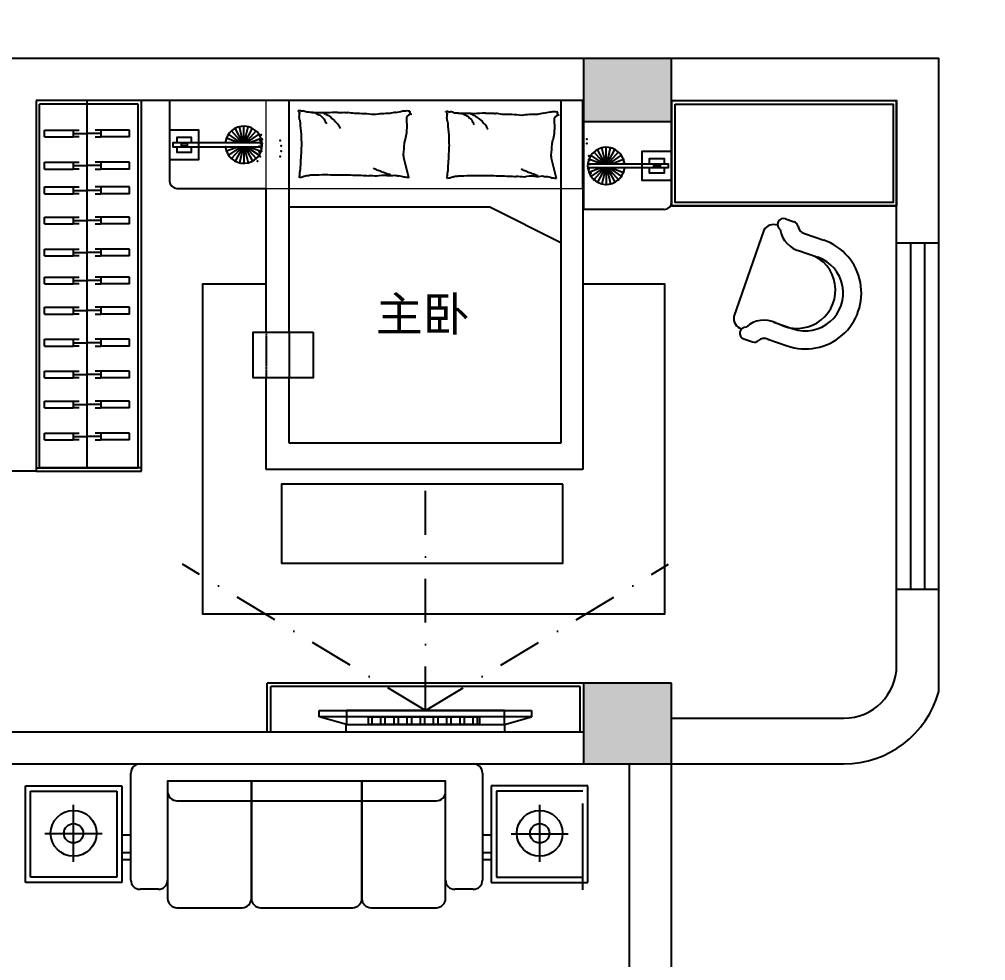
# Model space of a CAD drawing. Header units: millimetres. Extents: x 39175 to 431497, y 45587 to 68580.
# Drawn here: x 388501 to 393998, y 58258 to 63615 of the extents above; entities that cross this region are included whole.
import ezdxf
from ezdxf.enums import TextEntityAlignment as Align

# ---------------------------------------------------------------- set-up
doc = ezdxf.new("R2010")
doc.units = ezdxf.units.MM
for name, pattern in [('DASH', [0.35, 0.25, -0.1]), ('DASHDOT', [1, 0.5, -0.25, 0, -0.25]), ('HIDDEN2', [0.1875, 0.125, -0.0625])]:
    doc.linetypes.add(name, pattern=pattern)
for name, color, linetype in [('016-P平面家具', 51, 'Continuous'), ('COLUMN', 7, 'Continuous'), ('FU', 3, 'Continuous'), ('FUR', 2, 'Continuous'), ('墙体', 7, 'Continuous'), ('阿拉1', 8, 'Continuous')]:
    doc.layers.add(name, color=color, linetype=linetype)
doc.layers.add('fur家具', color=4, linetype='Continuous', lineweight=18)
doc.styles.add('ar', font='arial.ttf')
doc.styles.get("Standard").update_dxf_attribs({"font": ''})
doc.styles.get('Standard').set_extended_font_data('NSimSun')
doc.dimstyles.new('ISO-25', dxfattribs={"dimtxt": 220, "dimasz": 50, "dimexe": 50, "dimexo": 0.625, "dimtad": 2, "dimdec": 0, "dimtxsty": 'Standard', "dimblk": 'ARCHTICK', "dimcen": 2.5, "dimdle": 50, "dimclrd": 251, "dimclre": 251, "dimclrt": 51, "dimadec": 0, "dimazin": 0, "dimtfac": 1, "dimtdec": 0, "dimtix": 1, "dimtmove": 2, "dimatfit": 3, "dimfxl": 500, "dimfxlon": 1, "dimarcsym": 0})

# ---------------------------------------------------------------- blocks, each defined once
blk = doc.blocks.new('_ArchTick')
at = {"color": 0, "linetype": 'ByBlock', "const_width": 0.15}
blk.add_lwpolyline([(-0.5, -0.5), (0.5, 0.5)], dxfattribs=at)
blk = doc.blocks.new('*D155')
at = {"color": 251, "lineweight": -2, "transparency": 16777216}
for p, q in [((395287.4, 54567.9), (395287.4, 59427.9)), ((394787.4, 59377.9), (395337.4, 59377.9)), ((394787.4, 54617.9), (395337.4, 54617.9))]:
    blk.add_line(p, q, dxfattribs=at)
at = {"layer": 'Defpoints', "color": 0, "transparency": 16777216}
for p in [(392211.4, 59377.9), (395287.4, 59377.9), (391701.4, 54617.9)]:
    blk.add_point(p, dxfattribs=at)
at = {"color": 251, "lineweight": -2, "transparency": 16777216, "xscale": 50, "yscale": 50, "zscale": 50}
for p, rotation in [((395287.4, 59377.9), 90), ((395287.4, 54617.9), 270)]:
    blk.add_blockref('_ArchTick', p, dxfattribs=dict(at, rotation=rotation))
at = {"color": 51, "transparency": 16777216, "insert": (395398, 56997.9), "char_height": 220, "attachment_point": 5, "rotation": 90}
blk.add_mtext('4760', dxfattribs=at)
blk = doc.blocks.new('*D156')
at = {"color": 251, "lineweight": -2, "transparency": 16777216}
for p, q in [((395287.4, 59557.9), (395287.4, 59607.9)), ((394787.4, 59557.9), (395337.4, 59557.9)), ((395287.4, 59557.9), (395287.4, 59377.9)), ((394787.4, 59377.9), (395337.4, 59377.9)), ((395287.4, 59377.9), (395287.4, 59327.9))]:
    blk.add_line(p, q, dxfattribs=at)
at = {"layer": 'Defpoints', "color": 0, "transparency": 16777216}
for p in [(391711.4, 59557.9), (392211.4, 59377.9), (395287.4, 59377.9)]:
    blk.add_point(p, dxfattribs=at)
at = {"color": 251, "lineweight": -2, "transparency": 16777216, "xscale": 50, "yscale": 50, "zscale": 50}
for p, rotation in [((395287.4, 59557.9), 270), ((395287.4, 59377.9), 90)]:
    blk.add_blockref('_ArchTick', p, dxfattribs=dict(at, rotation=rotation))
at = {"color": 51, "transparency": 16777216, "insert": (395398, 59467.9), "char_height": 220, "attachment_point": 5, "rotation": 90}
blk.add_mtext('180', dxfattribs=at)
blk = doc.blocks.new('*D157')
at = {"color": 251, "lineweight": -2, "transparency": 16777216}
for p, q in [((395047.4, 59507.9), (395047.4, 63202.9)), ((394547.4, 63152.9), (395097.4, 63152.9)), ((394547.4, 59557.9), (395097.4, 59557.9))]:
    blk.add_line(p, q, dxfattribs=at)
at = {"layer": 'Defpoints', "color": 0, "transparency": 16777216}
for p in [(391711.4, 63152.9), (395047.4, 63152.9), (391711.4, 59557.9)]:
    blk.add_point(p, dxfattribs=at)
at = {"color": 251, "lineweight": -2, "transparency": 16777216, "xscale": 50, "yscale": 50, "zscale": 50}
for p, rotation in [((395047.4, 63152.9), 90), ((395047.4, 59557.9), 270)]:
    blk.add_blockref('_ArchTick', p, dxfattribs=dict(at, rotation=rotation))
at = {"color": 51, "transparency": 16777216, "insert": (395158, 61355.4), "char_height": 220, "attachment_point": 5, "rotation": 90}
blk.add_mtext('3595', dxfattribs=at)
blk = doc.blocks.new('*D158')
at = {"color": 251, "lineweight": -2, "transparency": 16777216}
for p, q in [((395047.4, 63392.9), (395047.4, 63442.9)), ((394547.4, 63392.9), (395097.4, 63392.9)), ((395047.4, 63152.9), (395047.4, 63392.9)), ((394547.4, 63152.9), (395097.4, 63152.9)), ((395047.4, 63152.9), (395047.4, 63102.9))]:
    blk.add_line(p, q, dxfattribs=at)
at = {"layer": 'Defpoints', "color": 0, "transparency": 16777216}
for p in [(393731.4, 63392.9), (395047.4, 63392.9), (391711.4, 63152.9)]:
    blk.add_point(p, dxfattribs=at)
at = {"color": 251, "lineweight": -2, "transparency": 16777216, "xscale": 50, "yscale": 50, "zscale": 50}
for p, rotation in [((395047.4, 63392.9), 270), ((395047.4, 63152.9), 90)]:
    blk.add_blockref('_ArchTick', p, dxfattribs=dict(at, rotation=rotation))
at = {"color": 51, "transparency": 16777216, "insert": (395158, 63272.9), "char_height": 220, "attachment_point": 5, "rotation": 90}
blk.add_mtext('240', dxfattribs=at)
blk = doc.blocks.new('*D165')
at = {"color": 251, "lineweight": -2, "transparency": 16777216}
for p, q in [((388416.4, 64519.8), (388416.4, 65069.8)), ((388596.4, 64519.8), (388596.4, 65069.8)), ((388416.4, 65019.8), (388366.4, 65019.8)), ((388416.4, 65019.8), (388596.4, 65019.8)), ((388596.4, 65019.8), (388646.4, 65019.8))]:
    blk.add_line(p, q, dxfattribs=at)
at = {"layer": 'Defpoints', "color": 0, "transparency": 16777216}
for p in [(388596.4, 65019.8), (388596.4, 63152.9), (388416.4, 62667.9)]:
    blk.add_point(p, dxfattribs=at)
at = {"color": 251, "lineweight": -2, "transparency": 16777216, "xscale": 50, "yscale": 50, "zscale": 50}
blk.add_blockref('_ArchTick', (388416.4, 65019.8), dxfattribs=at)
at = {"color": 251, "lineweight": -2, "transparency": 16777216, "xscale": 50, "yscale": 50, "zscale": 50, "rotation": 180}
blk.add_blockref('_ArchTick', (388596.4, 65019.8), dxfattribs=at)
at = {"color": 51, "transparency": 16777216, "insert": (388506.4, 65130.4), "char_height": 220, "attachment_point": 5}
blk.add_mtext('180', dxfattribs=at)
blk = doc.blocks.new('*D166')
at = {"color": 251, "lineweight": -2, "transparency": 16777216}
for p, q in [((388596.4, 64519.8), (388596.4, 65069.8)), ((393491.4, 64519.8), (393491.4, 65069.8)), ((388546.4, 65019.8), (393541.4, 65019.8))]:
    blk.add_line(p, q, dxfattribs=at)
at = {"layer": 'Defpoints', "color": 0, "transparency": 16777216}
for p in [(393491.4, 65019.8), (388596.4, 63152.9), (393491.4, 63152.9)]:
    blk.add_point(p, dxfattribs=at)
at = {"color": 251, "lineweight": -2, "transparency": 16777216, "xscale": 50, "yscale": 50, "zscale": 50, "rotation": 180}
blk.add_blockref('_ArchTick', (388596.4, 65019.8), dxfattribs=at)
at = {"color": 251, "lineweight": -2, "transparency": 16777216, "xscale": 50, "yscale": 50, "zscale": 50}
blk.add_blockref('_ArchTick', (393491.4, 65019.8), dxfattribs=at)
at = {"color": 51, "transparency": 16777216, "insert": (391043.9, 65130.4), "char_height": 220, "attachment_point": 5}
blk.add_mtext('4895', dxfattribs=at)
blk = doc.blocks.new('*D167')
at = {"color": 251, "lineweight": -2, "transparency": 16777216}
for p, q in [((393491.4, 64519.8), (393491.4, 65069.8)), ((393731.4, 64519.8), (393731.4, 65069.8)), ((393491.4, 65019.8), (393441.4, 65019.8)), ((393491.4, 65019.8), (393731.4, 65019.8)), ((393731.4, 65019.8), (393781.4, 65019.8))]:
    blk.add_line(p, q, dxfattribs=at)
at = {"layer": 'Defpoints', "color": 0, "transparency": 16777216}
for p in [(393731.4, 65019.8), (393731.4, 63392.9), (393491.4, 63152.9)]:
    blk.add_point(p, dxfattribs=at)
at = {"color": 251, "lineweight": -2, "transparency": 16777216, "xscale": 50, "yscale": 50, "zscale": 50}
blk.add_blockref('_ArchTick', (393491.4, 65019.8), dxfattribs=at)
at = {"color": 251, "lineweight": -2, "transparency": 16777216, "xscale": 50, "yscale": 50, "zscale": 50, "rotation": 180}
blk.add_blockref('_ArchTick', (393731.4, 65019.8), dxfattribs=at)
at = {"color": 51, "transparency": 16777216, "insert": (393611.4, 65130.4), "char_height": 220, "attachment_point": 5}
blk.add_mtext('240', dxfattribs=at)
blk = doc.blocks.new('*D175')
at = {"color": 251, "lineweight": -2, "transparency": 16777216}
for p, q in [((395530.1, 53082.9), (395530.1, 63442.9)), ((395030.1, 63392.9), (395580.1, 63392.9)), ((395030.1, 53132.9), (395580.1, 53132.9))]:
    blk.add_line(p, q, dxfattribs=at)
at = {"layer": 'Defpoints', "color": 0, "transparency": 16777216}
for p in [(388351.4, 63392.9), (395530.1, 63392.9), (388351.4, 53132.9)]:
    blk.add_point(p, dxfattribs=at)
at = {"color": 251, "lineweight": -2, "transparency": 16777216, "xscale": 50, "yscale": 50, "zscale": 50}
for p, rotation in [((395530.1, 63392.9), 90), ((395530.1, 53132.9), 270)]:
    blk.add_blockref('_ArchTick', p, dxfattribs=dict(at, rotation=rotation))
at = {"color": 51, "transparency": 16777216, "insert": (395640.7, 58262.9), "char_height": 220, "attachment_point": 5, "rotation": 90}
blk.add_mtext('10260', dxfattribs=at)
blk = doc.blocks.new('*D148')
at = {"color": 251, "lineweight": -2, "transparency": 16777216}
for p, q in [((374821.4, 65009.6), (374821.4, 65559.6)), ((393731.4, 65009.6), (393731.4, 65559.6)), ((374771.4, 65509.6), (393781.4, 65509.6))]:
    blk.add_line(p, q, dxfattribs=at)
at = {"layer": 'Defpoints', "color": 0, "transparency": 16777216}
for p in [(393731.4, 65509.6), (374821.4, 63392.9), (393731.4, 63392.9)]:
    blk.add_point(p, dxfattribs=at)
at = {"color": 251, "lineweight": -2, "transparency": 16777216, "xscale": 50, "yscale": 50, "zscale": 50, "rotation": 180}
blk.add_blockref('_ArchTick', (374821.4, 65509.6), dxfattribs=at)
at = {"color": 251, "lineweight": -2, "transparency": 16777216, "xscale": 50, "yscale": 50, "zscale": 50}
blk.add_blockref('_ArchTick', (393731.4, 65509.6), dxfattribs=at)
at = {"color": 51, "transparency": 16777216, "insert": (384276.4, 65620.3), "char_height": 220, "attachment_point": 5}
blk.add_mtext('18910', dxfattribs=at)
blk = doc.blocks.new('tery')
at = {"color": 250}
for p, q in [((445501.7, 189114.4), (445540.6, 189114.4)), ((445501.7, 189114.4), (445501.7, 188951.7)), ((445540.6, 189114.4), (445540.6, 188951.7)), ((445501.7, 188631), (445501.7, 188793.7)), ((445540.6, 188631), (445540.6, 188793.7)), ((445501.7, 188631), (445540.6, 188631))]:
    blk.add_line(p, q, dxfattribs=at)
at = {"color": 51}
for p, q in [((445540.6, 188951.7), (445501.7, 188951.7)), ((445501.7, 188918), (445501.7, 188951.7)), ((445521.2, 188951.7), (445521.2, 188872.7)), ((445540.6, 188951.7), (445540.6, 188918)), ((445501.7, 188827.4), (445501.7, 188793.7)), ((445521.2, 188793.7), (445521.2, 188872.7)), ((445540.6, 188793.7), (445540.6, 188827.4)), ((445540.6, 188793.7), (445501.7, 188793.7))]:
    blk.add_line(p, q, dxfattribs=at)
blk = doc.blocks.new('serg sze')
at = {"color": 51}
for p, q in [((369700.8, 63152.9), (369150.9, 63152.9)), ((371500.8, 62652.9), (371500.8, 63152.9))]:
    blk.add_line(p, q, dxfattribs=at)
blk.add_lwpolyline([(369150.9, 62984.5), (369150.9, 62817.8), (369317.5, 62817.8), (369317.5, 62984.5)], close=True, dxfattribs=at)
blk.add_lwpolyline([(369677.6, 62912.3), (369169.5, 62912.3), (369169.5, 62890), (369677.6, 62890)], dxfattribs=at)
blk.add_arc((369572.6, 62901.1), 105.6, 186.0423, 173.9577, dxfattribs=at)
for p in [(369467.9, 62913.9), (369467.9, 62888.4), (369473.9, 62938.6), (369473.9, 62863.7), (369485.8, 62841.2), (369659.5, 62860), (369502.6, 62822.1), (369523.6, 62807.7), (369547.4, 62798.7), (369572.6, 62795.6), (369597.9, 62798.7), (369621.7, 62807.7), (369642.6, 62822.1), (369651.2, 62807.6)]:
    blk.add_point(p, dxfattribs=at)
at = {"layer": 'COLUMN', "color": 51}
for p, q in [((369150.9, 63152.9), (369150.9, 62694.6)), ((369192.5, 62652.9), (369700.8, 62652.9)), ((369700.8, 61834.7), (369700.8, 62652.9)), ((371500.8, 62652.9), (371500.8, 61052.9)), ((369700.8, 61052.9), (369700.8, 61575.4)), ((371500.8, 61052.9), (369700.8, 61052.9))]:
    blk.add_line(p, q, dxfattribs=at)
at = {"layer": 'COLUMN', "color": 250}
for p, q in [((369830.8, 61834.7), (369830.8, 63152.9)), ((371375.3, 63152.9), (371375.3, 61202.9)), ((369569.9, 62912.3), (369547.4, 63003.6)), ((369572.6, 62912.3), (369572.6, 63006.7)), ((369575.4, 62912.3), (369597.9, 63003.6)), ((369556.5, 62912.3), (369485.8, 62961.1)), ((369562.8, 62912.3), (369502.6, 62980.2)), ((369566.8, 62912.3), (369523.6, 62994.6)), ((369578.5, 62912.3), (369621.7, 62994.6)), ((369582.5, 62912.3), (369642.6, 62980.2)), ((369588.7, 62912.3), (369659.5, 62961.1)), ((369467.9, 62913.9), (369481.1, 62912.3)), ((369467.9, 62888.4), (369481.1, 62890)), ((369543.3, 62912.3), (369473.9, 62938.6)), ((369543.3, 62890), (369473.9, 62863.7)), ((369556.5, 62890), (369485.8, 62841.2)), ((369562.8, 62890), (369502.6, 62822.1)), ((369566.8, 62890), (369523.6, 62807.7)), ((369569.9, 62890), (369547.4, 62798.7)), ((369572.6, 62890), (369572.6, 62795.6)), ((369575.4, 62890), (369597.9, 62798.7)), ((369578.5, 62890), (369621.7, 62807.7)), ((369582.5, 62890), (369642.6, 62822.1)), ((369588.7, 62890), (369659.5, 62841.2)), ((369588.7, 62890), (369659.5, 62841.2)), ((369601.9, 62912.3), (369671.3, 62938.6)), ((369601.9, 62890), (369671.3, 62863.7)), ((369656.8, 62892.8), (369672.7, 62894.8)), ((369664.1, 62931.1), (369677.4, 62932.7)), ((369664.1, 62908.9), (369677.4, 62907.3)), ((369656.8, 62866.2), (369672.7, 62864.2)), ((370503.5, 62744.6), (370482.9, 62827.2)), ((371343.1, 62739.9), (371322.5, 62822.5)), ((370511, 62714.6), (370503.5, 62744.6)), ((371350.6, 62709.9), (371343.1, 62739.9)), ((369830.8, 62547.6), (370971.9, 62547.6)), ((370971.9, 62547.6), (371375.3, 62345.3)), ((369830.8, 61834.7), (369830.8, 61575.4)), ((369830.8, 61202.9), (369830.8, 61575.4)), ((371375.3, 61202.9), (369830.8, 61202.9))]:
    blk.add_line(p, q, dxfattribs=at)
for points in [[(369275.9, 62912.3), (369275.9, 62942.8), (369192.5, 62942.8), (369192.5, 62912.3)], [(369192.5, 62890), (369192.5, 62859.5), (369275.9, 62859.5), (369275.9, 62890)], [(371500.8, 62109.5), (371966.5, 62109.5), (371966.5, 60229.8), (369338.8, 60229.8), (369338.8, 62109.5), (369700.8, 62109.5)]]:
    blk.add_lwpolyline(points, dxfattribs=at)
for points in [[(369216.8, 62906.7), (369216.8, 62895.6), (369252.2, 62895.6), (369252.2, 62906.7)], [(369966.9, 61834.7), (369966.9, 61575.4), (369625.4, 61575.4), (369625.4, 61834.7)], [(371387.5, 60969.4), (369787.5, 60969.4), (369787.5, 60519.4), (371387.5, 60519.4)]]:
    blk.add_lwpolyline(points, close=True, dxfattribs=at)
for centre, radius, start, end in [((369880.7, 63096.8), 3.42, 291.7883, 340.436), ((369882.4, 63091.4), 2.32, 340.436, 101.8931), ((369882, 63120.7), 25.1, 274.3025, 291.7883), ((369888.6, 63092.2), 4.28, 201.9904, 281.8931), ((369857.1, 63071.8), 32.8, 338.579, 8.1335), ((369647, 63008.2), 246, 8.1335, 12.1095), ((369904, 63082.3), 15.6, 158.579, 201.9904), ((369906.1, 63122.2), 28.9, 239.3487, 274.3025), ((369903.3, 63039.7), 53.9, 59.3487, 84.7408), ((369903.5, 62265.8), 820.8, 84.7408, 88.0921), ((369969.3, 63183.4), 99.2, 254.0648, 274.2159), ((370035, 63164.6), 99.2, 233.9136, 254.0648), ((369993.7, 61588.9), 1494.3, 88.0921, 90.5757), ((370087.9, 63127.8), 99.2, 216.1766, 233.9136), ((370131.2, 63290.4), 234, 242.7604, 249.1397), ((370116.6, 62212.2), 873.2, 90.5757, 94.8018), ((370095.5, 63131.9), 76.8, 231.6114, 242.7604), ((370331.5, 63346.2), 391.6, 226.1885, 231.6114), ((370120.6, 63374.8), 289.7, 267.4614, 274.8018), ((370171.8, 63236.1), 152.4, 259.8101, 267.4614), ((370108.9, 62557.6), 529.3, 79.8101, 83.9133), ((370202.6, 62029.5), 1049, 83.9133, 90), ((370403.5, 62395.8), 682.7, 90, 97.5469), ((370469.2, 62845.4), 242.2, 97.5469, 105.744), ((370392.7, 63387), 304.8, 278.4372, 285.744), ((370475.4, 63254.8), 161.1, 270, 278.4372), ((370528.5, 63040.8), 34.2, 94.4002, 153.4195), ((370989.9, 63056.4), 491.8, 180, 186.2324), ((370516.7, 63184), 90.4, 258.7276, 270), ((370528.4, 63087.8), 13.1, 153.4195, 258.7276), ((370720.3, 63092.1), 3.42, 291.7883, 340.436), ((370722, 63086.7), 2.32, 340.436, 101.8931), ((370721.6, 63116), 25.1, 274.3025, 291.7883), ((370728.2, 63087.5), 4.28, 201.9904, 281.8931), ((370696.7, 63067.1), 32.8, 338.579, 8.1335), ((370486.6, 63003.6), 246, 8.1335, 12.1095), ((370743.6, 63077.6), 15.6, 158.579, 201.9904), ((370745.7, 63117.5), 28.9, 239.3487, 274.3025), ((370742.9, 63035.1), 53.9, 59.3487, 84.7408), ((370743, 62261.1), 820.8, 84.7408, 88.0921), ((370808.9, 63178.7), 99.2, 254.0648, 274.2159), ((370874.6, 63160), 99.2, 233.9136, 254.0648), ((370833.3, 61584.3), 1494.3, 88.0921, 90.5757), ((370927.4, 63123.1), 99.2, 216.1766, 233.9136), ((370970.7, 63285.7), 234, 242.7604, 249.1397), ((370956.1, 62207.6), 873.2, 90.5757, 94.8018), ((370935.1, 63127.2), 76.8, 231.6114, 242.7604), ((371171.1, 63341.5), 391.6, 226.1885, 231.6114), ((370960.2, 63370.1), 289.7, 267.4614, 274.8018), ((371011.4, 63231.4), 152.4, 259.8101, 267.4614), ((370948.5, 62552.9), 529.3, 79.8101, 83.9133), ((371042.2, 62024.8), 1049, 83.9133, 90), ((371243.1, 62391.1), 682.7, 90, 97.5469), ((371308.8, 62840.7), 242.2, 97.5469, 105.744), ((371232.3, 63382.3), 304.8, 278.4372, 285.744), ((371314.9, 63250.1), 161.1, 270, 278.4372), ((371368.1, 63036.1), 34.2, 94.4002, 153.4195), ((371829.5, 63051.7), 491.8, 180, 186.2324), ((371356.3, 63179.4), 90.4, 258.7276, 270), ((371368, 63083.1), 13.1, 153.4195, 258.7276), ((370087.1, 63069.6), 198.3, 187.6809, 192.1095), ((370804.7, 63081.6), 913.1, 183.3687, 187.6809), ((370123.5, 63079), 99.2, 198.4397, 216.1766), ((370263.2, 63181.1), 225.2, 219.0349, 226.1885), ((370150.7, 63042), 49.3, 208.3168, 219.0349), ((370296.7, 63089.1), 200.2, 203.0028, 208.3168), ((370702, 62968.7), 204, 170.3156, 180), ((370926.7, 63064.9), 198.3, 187.6809, 192.1095), ((371644.3, 63076.9), 913.1, 183.3687, 187.6809), ((370963.1, 63074.3), 99.2, 198.4397, 216.1766), ((371102.8, 63176.4), 225.2, 219.0349, 226.1885), ((370990.3, 63037.3), 49.3, 208.3168, 219.0349), ((371136.3, 63084.5), 200.2, 203.0028, 208.3168), ((371541.6, 62964), 204, 170.3156, 180), ((370578.3, 62940.2), 678.7, 178.3669, 183.3687), ((371360.2, 62782.3), 882, 167.8016, 170.3156), ((371417.9, 62935.5), 678.7, 178.3669, 183.3687), ((372199.7, 62777.6), 882, 167.8016, 170.3156), ((371264, 62827.6), 1365.2, 176.945, 178.3669), ((369828.6, 62938.5), 658.8, 351.9949, 357.3351), ((370176.7, 62974.9), 317.1, 347.8016, 351.9949), ((372103.6, 62822.9), 1365.2, 176.945, 178.3669), ((370668.1, 62933.8), 658.8, 351.9949, 357.3351), ((371016.3, 62970.2), 317.1, 347.8016, 351.9949), ((383509.4, 62032.9), 13635.6, 176.49514, 176.94504), ((370415.2, 62830.3), 67.7, 357.3351, 14.0452), ((384349, 62028.2), 13635.6, 176.49514, 176.94504), ((371254.8, 62825.6), 67.7, 357.3351, 14.0452), ((370209.5, 62703.8), 321.2, 170.0016, 176.4951), ((369870.4, 62717.9), 19.3, 350.0016, 16.6978), ((369939.7, 62648.2), 76.7, 106.2212, 117.2841), ((369908.1, 62766.1), 45.3, 282.869, 297.2841), ((369919.8, 62871.4), 145.9, 273.574, 282.869), ((369946.5, 63893.2), 1164, 270.2865, 273.574), ((370115.9, 68449.1), 5718.5, 269.0296, 270.2865), ((370297.6, 66089.4), 3362.2, 267.3904, 269.0296), ((370338.6, 63940.2), 1216.5, 265.3824, 267.3904), ((370215.8, 61321.9), 1404.8, 85.3824, 87.2509), ((370015.8, 62089.6), 738.7, 64.6889, 66.5156), ((370375, 62496.7), 230.1, 87.2509, 101.5586), ((370058.9, 62070.9), 738.7, 66.5156, 68.3423), ((370107.6, 62051.7), 738.7, 68.3423, 70.572), ((370161.8, 62032.6), 738.7, 70.572, 72.8018), ((370402.4, 62871.5), 145.9, 263.5659, 281.5586), ((370467.4, 62842.8), 119.7, 252.6136, 263.5659), ((370416.1, 62497.3), 229.7, 72.6136, 80.5159), ((371049.1, 62699.2), 321.2, 170.0016, 176.4951), ((370747.7, 62761.4), 45.3, 282.869, 297.2841), ((370759.4, 62866.7), 145.9, 273.574, 282.869), ((370786.1, 63888.5), 1164, 270.2865, 273.574), ((370955.5, 68444.5), 5718.5, 269.0296, 270.2865), ((371137.2, 66084.7), 3362.2, 267.3904, 269.0296), ((371178.1, 63935.5), 1216.5, 265.3824, 267.3904), ((371055.4, 61317.2), 1404.8, 85.3824, 87.2509), ((370855.3, 62084.9), 738.7, 64.6889, 66.5156), ((371214.6, 62492), 230.1, 87.2509, 101.5586), ((370898.5, 62066.2), 738.7, 66.5156, 68.3423), ((370947.2, 62047.1), 738.7, 68.3423, 70.572), ((371001.4, 62027.9), 738.7, 70.572, 72.8018), ((371242, 62866.8), 145.9, 263.5659, 281.5586), ((371307, 62838.1), 119.7, 252.6136, 263.5659), ((369889.6, 62713.2), 1.32, 16.6978, 97.1204), ((369915.3, 62629.6), 87.5, 97.1204, 106.2212), ((370465.5, 62446.4), 270.8, 80.5159, 85.9171), ((370511, 62713.6), 0.917, 85.9171, 194.0449), ((370710, 62713.2), 19.3, 350.0016, 16.6978), ((370729.2, 62708.6), 1.32, 16.6978, 97.1204), ((370754.9, 62625), 87.5, 97.1204, 106.2212), ((370779.2, 62643.6), 76.7, 106.2212, 117.2841), ((371255.7, 62492.6), 229.7, 72.6136, 80.5159), ((371305.1, 62441.7), 270.8, 80.5159, 85.9171), ((371350.6, 62709), 0.917, 85.9171, 194.0449)]:
    blk.add_arc(centre, radius, start, end, dxfattribs=at)
at = {"layer": 'COLUMN', "color": 51}
blk.add_arc((369192.5, 62694.6), 41.7, 180, 270, dxfattribs=at)
at = {"layer": 'FU', "color": 51, "linetype": 'HIDDEN2', "ltscale": 0.2}
for p in [(369671.3, 62957.4), (369665.4, 62924.4), (369672.7, 62894.8), (369677.4, 62932.7), (369677.4, 62907.3), (369778.8, 62924.4), (369786.1, 62894.8), (371524.2, 62932.7), (371524.2, 62907.3), (369665.4, 62834.6), (369671.3, 62882.6), (369672.7, 62864.2), (369778.8, 62834.6), (369786.1, 62864.2)]:
    blk.add_point(p, dxfattribs=at)
at = {"layer": 'FUR', "color": 51, "linetype": 'DASH', "ltscale": 0.5}
blk.add_line((369700.8, 61834.7), (369700.8, 61575.4), dxfattribs=at)
at = {"layer": 'fur家具', "color": 51}
for p, q in [((369700.8, 62652.9), (369700.8, 63152.9)), ((371500.8, 63152.9), (369700.8, 63152.9)), ((371500.8, 63152.9), (371500.8, 62652.9)), ((369700.8, 62652.9), (371500.8, 62652.9))]:
    blk.add_line(p, q, dxfattribs=at)
blk = doc.blocks.new('YTYT')
at = {"layer": '016-P平面家具'}
for p, q in [((128945.1, -21544.5), (128835.6, -21506.6)), ((129081.2, -21546.2), (129032.8, -21529.4)), ((128911.3, -21642.2), (128801.7, -21604.2)), ((128968.3, -22165.3), (129138.9, -21673.4)), ((128770.2, -22048.9), (128660.7, -22010.9)), ((128736.4, -22146.5), (128626.8, -22108.5)), ((128844.3, -22229.5), (128795.8, -22212.7))]:
    blk.add_line(p, q, dxfattribs=at)
for centre, radius, start, end in [((128731.2, -21807.5), 318.6, 70.8731, 250.8731), ((128966, -21503), 46.5, 243.2905, 313.2868), ((129021.5, -21561.9), 34.4, 70.8731, 133.2868), ((129070, -21578.7), 34.4, 266.2069, 70.8731), ((128731.2, -21807.5), 215.3, 70.8731, 250.8731), ((125843.9, -21785.2), 2991, 3.2816, 3.318), ((128966, -21503), 149.8, 243.2905, 312.7171), ((129073.8, -21665.3), 65.5, 352.9364, 71.8295), ((125843.9, -21785.2), 2818.8, 355.458, 355.5646), ((128727.1, -22192.1), 149.8, 9.029, 78.4556), ((128727.1, -22192.1), 46.5, 8.4594, 78.4556), ((128807.1, -22180.2), 34.4, 188.4594, 250.8731), ((128855.5, -22197), 34.4, 250.8731, 55.5392), ((128912.2, -22131.3), 65.5, 249.9167, 328.8097)]:
    blk.add_arc(centre, radius, start, end, dxfattribs=at)
at = {"layer": '016-P平面家具', "color": 250}
blk.add_arc((128778.1, -21823.8), 218, 61.1955, 241.8196, dxfattribs=at)
blk = doc.blocks.new('A$C3CBC0539')
at = {"color": 51}
for p, q in [((932.4, 2228.8), (1833.3, 2228.8)), ((932.4, 2184.8), (932.4, 2228.8)), ((1833.3, 2228.8), (1833.3, 2184.8)), ((932.4, 2184.8), (779.5, 2140.7)), ((1833.3, 2184.8), (932.4, 2184.8)), ((1832.4, 2184.8), (932.4, 2184.8)), ((932.4, 2184.8), (932.4, 2104.8)), ((1832.4, 2104.8), (1832.4, 2184.8)), ((1832.4, 2184.8), (1987.6, 2140.7)), ((779.5, 2140.7), (1987.6, 2140.7)), ((779.5, 2104.8), (779.5, 2140.7)), ((1987.6, 2104.8), (779.5, 2104.8)), ((932.4, 2104.8), (1832.4, 2104.8)), ((1987.6, 2140.7), (1987.6, 2104.8))]:
    blk.add_line(p, q, dxfattribs=at)
at = {"color": 250, "linetype": 'DASHDOT', "ltscale": 500}
for q in [(0, 1272.9), (1382.4, 834.9), (2764.8, 1272.9)]:
    blk.add_line((1382.4, 2104.8), q, dxfattribs=at)
at = {"layer": '阿拉1', "color": 8}
for p, q in [((1075.9, 2184.8), (1706.5, 2184.8)), ((1706.5, 2140.7), (1075.9, 2140.7))]:
    blk.add_line(p, q, dxfattribs=at)
at = {"layer": '阿拉1', "color": 250}
for p, q in [((1075.9, 2140.7), (1075.9, 2184.8)), ((1088.2, 2140.7), (1088.2, 2184.8)), ((1113.2, 2140.7), (1113.2, 2184.8)), ((1163.2, 2140.7), (1163.2, 2184.8)), ((1188.2, 2140.7), (1188.2, 2184.8)), ((1238.2, 2140.7), (1238.2, 2184.8)), ((1263.2, 2140.7), (1263.2, 2184.8)), ((1313.2, 2140.7), (1313.2, 2184.8)), ((1338.2, 2140.7), (1338.2, 2184.8)), ((1388.2, 2140.7), (1388.2, 2184.8)), ((1413.2, 2140.7), (1413.2, 2184.8)), ((1463.2, 2140.7), (1463.2, 2184.8)), ((1488.2, 2140.7), (1488.2, 2184.8)), ((1538.2, 2140.7), (1538.2, 2184.8)), ((1563.2, 2140.7), (1563.2, 2184.8)), ((1613.2, 2140.7), (1613.2, 2184.8)), ((1638.2, 2140.7), (1638.2, 2184.8)), ((1688.2, 2140.7), (1688.2, 2184.8)), ((1706.5, 2184.8), (1706.5, 2140.7))]:
    blk.add_line(p, q, dxfattribs=at)

msp = doc.modelspace()

# ---------------------------------------------------------------- hatches: boundary and pattern name
h = msp.add_hatch(color=8)
h.dxf.hatch_style = 1
h.paths.add_polyline_path([(381191.3, 63392.9), (380681.3, 63392.9), (380681.3, 63032.9), (381011.3, 63032.9), (381191.3, 63032.9)])
h.paths.add_polyline_path([(386196.3, 63392.9), (385691.3, 63392.9), (385691.3, 63032.9), (386196.3, 63032.9)])
h.paths.add_polyline_path([(381431.3, 59807.9), (381011.3, 59807.9), (380961.3, 59807.9), (380961.3, 59377.9), (381431.3, 59377.9)])
h.paths.add_polyline_path([(386201.4, 59857.9), (385696.3, 59857.9), (385696.3, 59377.9), (386201.4, 59377.9)])
h.paths.add_polyline_path([(392206.3, 59837.9), (391706.3, 59837.9), (391706.3, 59377.9), (392206.3, 59377.9)])
h.paths.add_polyline_path([(392206.3, 63392.9), (391706.3, 63392.9), (391706.3, 63032.9), (392206.3, 63032.9)])
h.paths.add_polyline_path([(376951.4, 63392.9), (376441.4, 63392.9), (376441.4, 63032.9), (376951.4, 63032.9)])
h.paths.add_polyline_path([(376941.3, 58722.9), (376436.3, 58722.9), (376436.3, 58277.9), (376941.3, 58277.9)])

# ---------------------------------------------------------------- linework, layer by layer
for p, q in [((374821.4, 63392.9), (393731.4, 63392.9)), ((391711.4, 63032.9), (391711.4, 63392.9)), ((392211.4, 63032.9), (392211.4, 63392.9)), ((393731.4, 62342.9), (393731.4, 63392.9)), ((391711.4, 63152.9), (388596.4, 63152.9)), ((388596.4, 63152.9), (388596.4, 61042.9)), ((392211.4, 63152.9), (393491.4, 63152.9)), ((393491.4, 62342.9), (393491.4, 63152.9)), ((391711.4, 63032.9), (392211.4, 63032.9)), ((393491.4, 62342.9), (393731.4, 62342.9)), ((388596.4, 61042.9), (388316.4, 61042.9)), ((393491.4, 60372.9), (393731.4, 60372.9)), ((393491.4, 59937.9), (393491.4, 60372.9)), ((393731.4, 59789.6), (393731.4, 60372.9)), ((391711.4, 59377.9), (391711.4, 59837.9)), ((392211.4, 59837.9), (391711.4, 59837.9)), ((392211.4, 59377.9), (392211.4, 59837.9)), ((392211.4, 59637.9), (393191.4, 59637.9)), ((391711.4, 59557.9), (387191.4, 59557.9)), ((387191.4, 59377.9), (392211.4, 59377.9)), ((391971.4, 58222.9), (391971.4, 59377.9)), ((392211.4, 58222.9), (392211.4, 59377.9)), ((392211.4, 59377.9), (393191.4, 59377.9))]:
    msp.add_line(p, q)
at = {"color": 51}
for p, q in [((392211.4, 63152.9), (392211.4, 62552.9)), ((391711.4, 63032.9), (392211.4, 63032.9)), ((392211.4, 62552.9), (393491.4, 62552.9)), ((393571.4, 60372.9), (393571.4, 62342.9)), ((393651.4, 60372.9), (393651.4, 62342.9))]:
    msp.add_line(p, q, dxfattribs=at)
at = {"color": 251}
for p, q in [((393491.4, 60372.9), (393491.4, 62342.9)), ((393731.4, 60372.9), (393731.4, 62342.9))]:
    msp.add_line(p, q, dxfattribs=at)
at = {"color": 2}
msp.add_lwpolyline([(392211.4, 63152.9), (393491.4, 63152.9), (393491.4, 62552.9), (392211.4, 62552.9)], close=True, dxfattribs=at)
at = {"color": 51}
msp.add_lwpolyline([(392211.4, 62864.5), (392211.4, 62697.8), (392044.7, 62697.8), (392044.7, 62864.5)], close=True, dxfattribs=at)
msp.add_lwpolyline([(391734.6, 62792.3), (392192.7, 62792.3), (392192.7, 62770), (391734.6, 62770)], dxfattribs=at)
msp.add_arc((391839.6, 62781.1), 105.6, 6.0423, 353.9577, dxfattribs=at)
for radius, end in [(300, 0), (560, 344.6411)]:
    msp.add_arc((393191.4, 59937.9), radius, 270, end)
for p in [(391938.3, 62818.6), (391944.4, 62793.9), (391926.4, 62721.2), (391938.3, 62743.7), (391944.4, 62768.4), (391769.6, 62702.1), (391790.5, 62687.7), (391814.3, 62678.7), (391839.6, 62675.6), (391864.8, 62678.7), (391888.6, 62687.7), (391909.6, 62702.1)]:
    msp.add_point(p, dxfattribs=at)
at = {"layer": '016-P平面家具', "color": 250}
for p, q in [((389176.4, 63132.9), (388616.4, 63132.9)), ((388616.4, 61062.9), (388616.4, 63132.9)), ((388886.4, 61062.9), (388886.4, 63152.9)), ((389176.4, 61062.9), (389176.4, 63132.9)), ((388596.4, 61062.9), (389176.4, 61062.9)), ((389196.4, 61062.9), (388616.4, 61062.9)), ((391691.4, 59817.9), (389931.4, 59817.9)), ((389931.4, 59557.9), (389931.4, 59817.9)), ((391691.4, 59557.9), (391691.4, 59817.9))]:
    msp.add_line(p, q, dxfattribs=at)
at = {"layer": '016-P平面家具', "color": 51}
for p, q in [((389196.4, 61042.9), (389196.4, 63152.9)), ((388596.4, 61042.9), (389196.4, 61042.9))]:
    msp.add_line(p, q, dxfattribs=at)
at = {"layer": '016-P平面家具'}
for p, q in [((391711.4, 59837.9), (389911.4, 59837.9)), ((389911.4, 59557.9), (389911.4, 59837.9)), ((391711.4, 59557.9), (391711.4, 59837.9))]:
    msp.add_line(p, q, dxfattribs=at)
at = {"layer": '016-P平面家具', "color": 51, "ltscale": 120}
for p, q in [((389187.7, 59377.9), (391083, 59377.9)), ((389135.3, 58716.9), (389135.3, 59325.5)), ((391135.3, 59325.5), (391135.3, 58716.9)), ((389344.9, 59279), (389344.9, 58716.9)), ((389344.9, 59279), (389344.9, 58716.9)), ((389821, 59279), (389344.9, 59279)), ((390925.8, 59279), (389344.9, 59279)), ((389821, 59279), (389821, 58612.2)), ((389821, 58612.2), (389821, 59279)), ((390449.7, 59279), (389821, 59279)), ((390449.7, 58612.2), (390449.7, 59279)), ((390449.7, 58612.2), (390449.7, 59279)), ((390449.7, 59279), (390449.7, 58612.2)), ((390449.7, 59279), (390449.7, 58612.2)), ((390925.8, 59279), (390449.7, 59279)), ((390925.8, 58716.9), (390925.8, 59279)), ((390925.8, 58716.9), (390925.8, 59279)), ((388535.8, 58703.4), (388535.8, 59252.5)), ((388535.8, 59252.5), (389084.9, 59252.5)), ((389084.9, 59252.5), (389084.9, 58703.4)), ((391734.9, 59252.5), (391185.8, 59252.5)), ((391185.8, 59252.5), (391185.8, 58703.4)), ((391734.9, 58703.4), (391734.9, 59252.5)), ((389344.9, 58716.9), (389344.9, 58612.2)), ((390925.8, 58612.2), (390925.8, 58716.9)), ((389084.9, 58703.4), (388535.8, 58703.4)), ((389292.5, 58664.6), (389187.7, 58664.6)), ((391083, 58664.6), (390978.2, 58664.6)), ((391185.8, 58703.4), (391734.9, 58703.4)), ((389397.3, 58559.8), (389768.7, 58559.8)), ((389873.4, 58559.8), (390397.3, 58559.8)), ((390502, 58559.8), (390873.4, 58559.8))]:
    msp.add_line(p, q, dxfattribs=at)
at = {"layer": '016-P平面家具', "color": 250, "ltscale": 120}
for p, q in [((388565.1, 58732.7), (388565.1, 59223.3)), ((388565.1, 59223.3), (389055.6, 59223.3)), ((389055.6, 59223.3), (389055.6, 58732.7)), ((391215.1, 59223.3), (391215.1, 58732.7)), ((391705.6, 59223.3), (391215.1, 59223.3)), ((391705.6, 58662.2), (391705.6, 59152.8)), ((388809.6, 58820), (388809.6, 59145.9)), ((391461.1, 58820), (391461.1, 59145.9)), ((388972.5, 58981), (388646.7, 58981)), ((391298.2, 58981), (391624, 58981)), ((389055.6, 58732.7), (388565.1, 58732.7)), ((391215.1, 58732.7), (391705.6, 58732.7))]:
    msp.add_line(p, q, dxfattribs=at)
msp.add_lwpolyline([(389344.9, 59220.8, 0.414214), (389397.3, 59168.4), (390873.4, 59168.4, 0.414214), (390925.8, 59220.8), (390925.8, 59279), (389344.9, 59279)], format="xyb", close=True, dxfattribs=at)
at = {"layer": '016-P平面家具', "color": 51}
for points in [[(389084.9, 58974.1), (389135.3, 58974.1)], [(391135.3, 58974.1), (391185.8, 58974.1)]]:
    msp.add_lwpolyline(points, dxfattribs=at)
at = {"layer": '016-P平面家具', "color": 250, "ltscale": 120}
for points in [[(389084.9, 58874.1), (389135.3, 58874.1)], [(391135.3, 58874.1), (391185.8, 58874.1)], [(389084.9, 58834.1), (389135.3, 58834.1)], [(391135.3, 58834.1), (391185.8, 58834.1)]]:
    msp.add_lwpolyline(points, dxfattribs=at)
at = {"layer": '016-P平面家具', "color": 51, "ltscale": 120}
for centre in [(388809.6, 58983), (391461.1, 58983)]:
    msp.add_circle(centre, 130.4, dxfattribs=at)
at = {"layer": '016-P平面家具', "color": 250, "ltscale": 120}
for centre in [(388809.6, 58983), (391461.1, 58983)]:
    msp.add_circle(centre, 55, dxfattribs=at)
at = {"layer": '016-P平面家具', "color": 51, "ltscale": 120}
for centre, start, end in [((389187.7, 59325.5), 90, 180), ((391083, 59325.5), 0, 90), ((389187.7, 58716.9), 180, 270), ((389292.5, 58716.9), 270, 0), ((390978.2, 58716.9), 180, 270), ((391083, 58716.9), 270, 0), ((389397.3, 58612.2), 180, 270), ((389397.3, 58612.2), 180, 270), ((389768.7, 58612.2), 270, 0), ((389873.4, 58612.2), 180, 270), ((389873.4, 58612.2), 180, 270), ((390397.3, 58612.2), 270, 0), ((390397.3, 58612.2), 270, 0), ((390502, 58612.2), 180, 270), ((390502, 58612.2), 180, 270), ((390873.4, 58612.2), 270, 0)]:
    msp.add_arc(centre, 52.4, start, end, dxfattribs=at)
at = {"layer": 'COLUMN', "color": 51}
for p, q in [((391711.4, 62532.9), (391711.4, 63032.9)), ((392211.4, 63032.9), (392211.4, 62574.6)), ((392169.7, 62532.9), (391711.4, 62532.9))]:
    msp.add_line(p, q, dxfattribs=at)
at = {"layer": 'COLUMN', "color": 250}
for p, q in [((391839.6, 62792.3), (391839.6, 62886.7)), ((391823.5, 62792.3), (391752.7, 62841.1)), ((391829.7, 62792.3), (391769.6, 62860.2)), ((391833.7, 62792.3), (391790.5, 62874.6)), ((391836.8, 62792.3), (391814.3, 62883.6)), ((391842.3, 62792.3), (391864.8, 62883.6)), ((391845.4, 62792.3), (391888.6, 62874.6)), ((391849.4, 62792.3), (391909.6, 62860.2)), ((391855.7, 62792.3), (391926.4, 62841.1)), ((391748.1, 62811.1), (391734.8, 62812.7)), ((391748.1, 62788.9), (391734.8, 62787.3)), ((391810.3, 62792.3), (391740.9, 62818.6)), ((391868.9, 62792.3), (391938.3, 62818.6)), ((391944.4, 62793.9), (391931.1, 62792.3)), ((391810.3, 62770), (391740.9, 62743.7)), ((391823.5, 62770), (391752.7, 62721.2)), ((391823.5, 62770), (391752.7, 62721.2)), ((391829.7, 62770), (391769.6, 62702.1)), ((391833.7, 62770), (391790.5, 62687.7)), ((391836.8, 62770), (391814.3, 62678.7)), ((391839.6, 62770), (391839.6, 62675.6)), ((391842.3, 62770), (391864.8, 62678.7)), ((391845.4, 62770), (391888.6, 62687.7)), ((391849.4, 62770), (391909.6, 62702.1)), ((391855.7, 62770), (391926.4, 62721.2)), ((391868.9, 62770), (391938.3, 62743.7)), ((391944.4, 62768.4), (391931.1, 62770))]:
    msp.add_line(p, q, dxfattribs=at)
for points in [[(392231.4, 63132.9), (393471.4, 63132.9), (393471.4, 62572.9), (392231.4, 62572.9)], [(392145.5, 62786.7), (392145.5, 62775.6), (392110.1, 62775.6), (392110.1, 62786.7)]]:
    msp.add_lwpolyline(points, close=True, dxfattribs=at)
for points in [[(392086.4, 62792.3), (392086.4, 62822.8), (392169.7, 62822.8), (392169.7, 62792.3)], [(392169.7, 62770), (392169.7, 62739.5), (392086.4, 62739.5), (392086.4, 62770)]]:
    msp.add_lwpolyline(points, dxfattribs=at)
at = {"layer": 'COLUMN', "color": 51}
msp.add_arc((392169.7, 62574.6), 41.7, 270, 0, dxfattribs=at)
at = {"layer": 'COLUMN', "color": 250}
for p in [(391740.9, 62837.4), (391740.9, 62762.6), (391752.7, 62740)]:
    msp.add_point(p, dxfattribs=at)

# ---------------------------------------------------------------- block references
msp.add_blockref('serg sze', (20205.2, 0))
at = {"layer": '016-P平面家具', "color": 250, "extrusion": (0, 0, -1), "zscale": -1, "rotation": 90}
for p in [(-200013.7, -382556.4), (-200013.7, -383050.9), (-200013.7, -383564.1), (-200013.7, -384098.2)]:
    msp.add_blockref('tery', p, dxfattribs=at)
at = {"layer": '016-P平面家具', "extrusion": (0, 0, -1), "zscale": -1, "rotation": 90}
for p in [(-200013.7, -382738.7), (-200013.7, -382879.6), (-200013.7, -383233.2), (-200013.7, -383392.9), (-200013.7, -383746.5), (-200013.7, -383926.9), (-200013.7, -384280.6)]:
    msp.add_blockref('tery', p, dxfattribs=at)
at = {"layer": '016-P平面家具', "rotation": 180}
msp.add_blockref('A$C3CBC0539', (392194.2, 61786.7), dxfattribs=at)
at = {"layer": '墙体', "rotation": 180}
msp.add_blockref('YTYT', (521703.8, 40250.2), dxfattribs=at)

# ---------------------------------------------------------------- texts
at = {"color": 2, "style": 'ar', "flags": 8}
msp.add_attdef('主卧', text='原始结构图', height=196, dxfattribs=at).set_placement((390795.8, 61941.4), align=Align.MIDDLE)

# ---------------------------------------------------------------- dimensions: what is measured, and where the dimension line sits
for base, p1, p2, picture, middle in [((393731.4, 65509.6), (374821.4, 63392.9), (393731.4, 63392.9), '*D148', (384276.4, 65620.3)), ((388596.4, 65019.8), (388416.4, 62667.9), (388596.4, 63152.9), '*D165', (388506.4, 65130.4)), ((393491.4, 65019.8), (388596.4, 63152.9), (393491.4, 63152.9), '*D166', (391043.9, 65130.4)), ((393731.4, 65019.8), (393491.4, 63152.9), (393731.4, 63392.9), '*D167', (393611.4, 65130.4))]:
    dim = msp.add_linear_dim(base=base, p1=p1, p2=p2, dimstyle='ISO-25')
    dim.commit()
    dim.dimension.update_dxf_attribs({"geometry": picture, "text_midpoint": middle})
for base, p1, p2, angle, picture, middle in [((395047.4, 63392.9), (391711.4, 63152.9), (393731.4, 63392.9), 270, '*D158', (395158, 63272.9)), ((395530.1, 63392.9), (388351.4, 53132.9), (388351.4, 63392.9), 90, '*D175', (395640.7, 58262.9)), ((395047.4, 63152.9), (391711.4, 59557.9), (391711.4, 63152.9), 270, '*D157', (395158, 61355.4)), ((395287.4, 59377.9), (391711.4, 59557.9), (392211.4, 59377.9), 270, '*D156', (395398, 59467.9)), ((395287.4, 59377.9), (391701.4, 54617.9), (392211.4, 59377.9), 270, '*D155', (395398, 56997.9))]:
    dim = msp.add_linear_dim(base=base, p1=p1, p2=p2, angle=angle, dimstyle='ISO-25')
    dim.commit()
    dim.dimension.update_dxf_attribs({"geometry": picture, "text_midpoint": middle})

doc.saveas('drawing.dxf')
